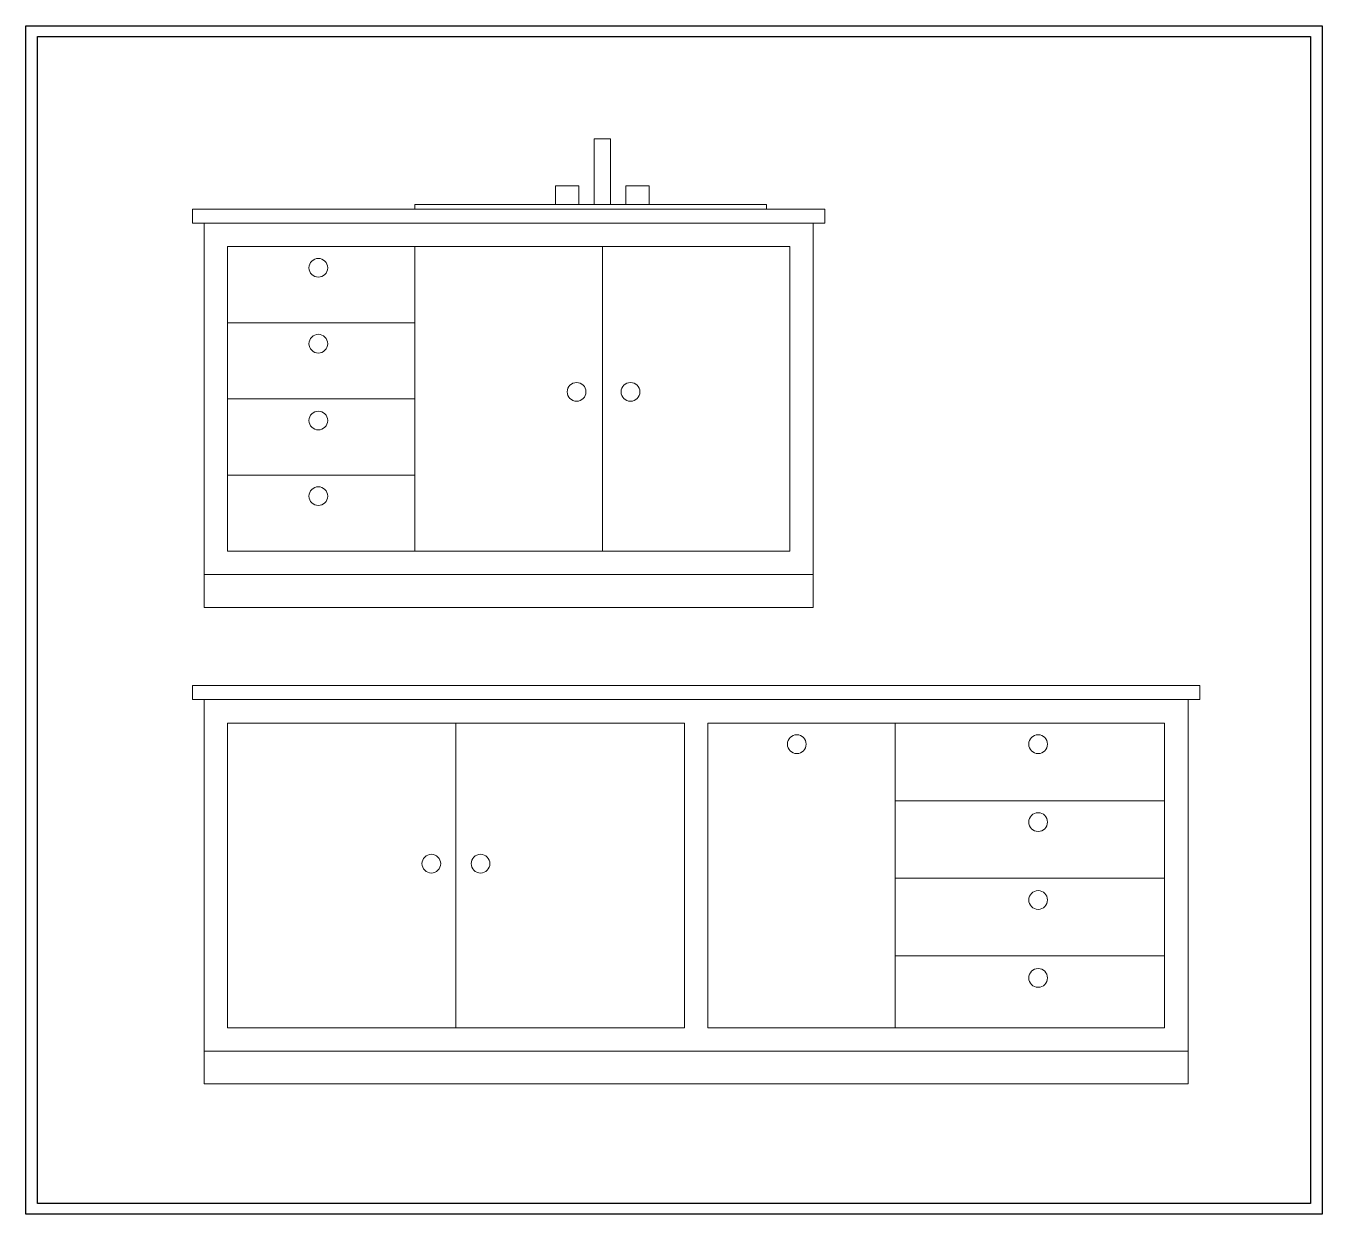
# Paper-space layout 'Projects1200x1100' of a CAD drawing. Header units: millimetres. Extents: x 55.011 to 55.328, y 90.128 to 90.419.
# The model-space entities are those that its viewports show. They can reach past a viewport. Long polylines and large blocks are cut down to what shows.
import ezdxf

# ---------------------------------------------------------------- set-up
doc = ezdxf.new("R2010")
doc.units = ezdxf.units.MM
doc.layers.add('000-dwgLAB-Rectan.', color=251, linetype='Continuous', plot=False)
doc.layers.add('02', color=251, linetype='Continuous', plot=False)
doc.layers.add('001_Dark_1 10', color=7, linetype='Continuous', lineweight=0)

msp = doc.modelspace()

# ---------------------------------------------------------------- linework, layer by layer
at = {"layer": '000-dwgLAB-Rectan.'}
msp.add_lwpolyline([(2999.8907, 1613.4943), (3002.608, 1613.4943), (3002.608, 1611.0038), (2999.8907, 1611.0038), (2999.8907, 1613.4943)], dxfattribs=at)
at = {"layer": '001_Dark_1 10'}
for p, q in [((3000.6964, 1613.0458), (3000.2964, 1613.0458)), ((3000.6964, 1613.0458), (3000.2964, 1613.0458)), ((3000.6964, 1613.0458), (3000.6964, 1612.3958)), ((3001.0964, 1613.0458), (3001.0964, 1612.3958)), ((3001.4964, 1613.0458), (3001.4964, 1612.3958)), ((3001.4964, 1613.0458), (3001.4964, 1612.3958)), ((3000.6964, 1612.8833), (3000.2964, 1612.8833)), ((3000.6964, 1612.7208), (3000.2964, 1612.7208)), ((3000.6964, 1612.5583), (3000.2964, 1612.5583)), ((3000.6964, 1612.3958), (3000.2964, 1612.3958)), ((3000.7839, 1612.029), (3000.7839, 1611.379)), ((3001.7214, 1612.029), (3001.7214, 1611.379)), ((3002.2964, 1612.029), (3001.7214, 1612.029)), ((3002.2964, 1612.029), (3001.7214, 1612.029)), ((3002.2964, 1611.8633), (3001.7214, 1611.8633)), ((3002.2964, 1611.6977), (3001.7214, 1611.6977)), ((3002.2964, 1611.5321), (3001.7214, 1611.5321)), ((3002.2839, 1611.379), (3001.7089, 1611.379))]:
    msp.add_line(p, q, dxfattribs=at)
for points in [[(3001.1139, 1613.2758), (3001.0789, 1613.2758), (3001.0789, 1613.1358)], [(3001.1139, 1613.1358), (3001.1139, 1613.2758)], [(3001.0464, 1613.1758), (3000.9964, 1613.1758), (3000.9964, 1613.1358)], [(3001.0464, 1613.1358), (3001.0464, 1613.1758)], [(3001.1964, 1613.1758), (3001.1464, 1613.1758), (3001.1464, 1613.1358)], [(3001.1964, 1613.1358), (3001.1964, 1613.1758)], [(3000.9964, 1613.1258), (3001.0464, 1613.1258)], [(3001.0789, 1613.1258), (3001.1139, 1613.1258)], [(3001.1464, 1613.1258), (3001.1964, 1613.1258)]]:
    msp.add_lwpolyline(points, dxfattribs=at)
for points in [[(3001.5714, 1613.1258), (3000.2214, 1613.1258), (3000.2214, 1613.0958), (3001.5714, 1613.0958)], [(3001.4464, 1613.1358), (3000.6964, 1613.1358), (3000.6964, 1613.1258), (3001.4464, 1613.1258)], [(3001.5464, 1613.0958), (3000.2464, 1613.0958), (3000.2464, 1612.3458), (3001.5464, 1612.3458)], [(3001.4964, 1613.0458), (3000.2964, 1613.0458), (3000.2964, 1612.3958), (3001.4964, 1612.3958)], [(3001.5464, 1612.3458), (3000.2464, 1612.3458), (3000.2464, 1612.2758), (3001.5464, 1612.2758)], [(3002.3714, 1612.109), (3000.2214, 1612.109), (3000.2214, 1612.079), (3002.3714, 1612.079)], [(3002.3464, 1612.079), (3000.2464, 1612.079), (3000.2464, 1611.329), (3002.3464, 1611.329)], [(3000.2964, 1612.029), (3001.2714, 1612.029), (3001.2714, 1611.379), (3000.2964, 1611.379)], [(3002.2964, 1612.029), (3002.2964, 1611.379), (3001.3214, 1611.379), (3001.3214, 1612.029)], [(3002.3464, 1611.329), (3000.2464, 1611.329), (3000.2464, 1611.259), (3002.3464, 1611.259)]]:
    msp.add_lwpolyline(points, close=True, dxfattribs=at)
for centre in [(3000.4902, 1613.0006), (3000.4902, 1612.8386), (3001.0414, 1612.7358), (3001.1564, 1612.7358), (3000.4902, 1612.6746), (3000.4902, 1612.5133), (3001.5114, 1611.984), (3002.0264, 1611.984), (3002.0264, 1611.984), (3002.0264, 1611.8177), (3000.7314, 1611.729), (3000.8364, 1611.729), (3002.0264, 1611.6515), (3002.0264, 1611.4852)]:
    msp.add_circle(centre, 0.02, dxfattribs=at)
at = {"layer": '02'}
msp.add_lwpolyline([(2999.8907, 1613.4943), (3002.608, 1613.4943), (3002.608, 1611.0038), (2999.8907, 1611.0038), (2999.8907, 1613.4943)], dxfattribs=at)

psp = doc.layouts.new('Projects1200x1100')

# ---------------------------------------------------------------- linework, layer by layer
at = {"layer": 'Defpoints'}
psp.add_lwpolyline([(55.01091, 90.41859), (55.32841, 90.41859), (55.32841, 90.12759), (55.01091, 90.12759)], close=True, dxfattribs=at)

# ---------------------------------------------------------------- viewports
at = {"layer": '0'}
psp.add_viewport(center=(55.16966, 90.27309), size=(0.3175, 0.291), view_center_point=(3001.2493, 1612.24901), view_height=2.5355056, dxfattribs=at)

doc.saveas('drawing.dxf')
